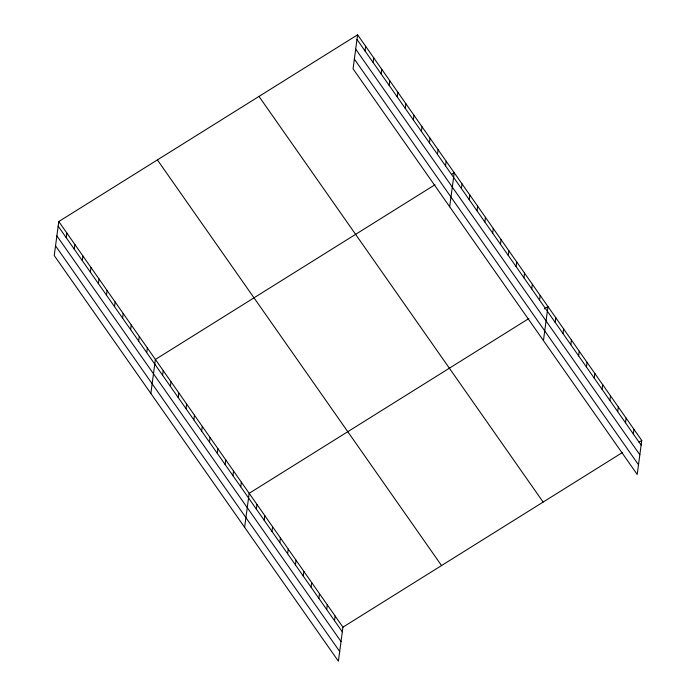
<?xml version="1.0" encoding="UTF-8"?>
<svg xmlns="http://www.w3.org/2000/svg" width="696" height="696" viewBox="0 0 696 696"><rect width="100%" height="100%" fill="white"/><g stroke="black" fill="none" stroke-linecap="round" stroke-linejoin="round"><path stroke-width="1.04" d="M58.786 221.528L54.245 255.545L338.395 661.2L342.937 627.174L58.786 221.528L357.605 34.8L641.755 440.455L637.214 474.472L353.063 68.826L357.605 34.8M66.216 237.667L66.833 233.021M74.263 249.159L74.881 244.514M82.311 260.652L82.937 256.006M90.367 272.145L90.985 267.499M98.414 283.637L99.041 278.992M106.471 295.139L107.088 290.484M114.518 306.632L115.136 301.977M122.574 318.124L123.192 313.47M130.622 329.617L131.239 324.962M138.669 341.11L139.296 336.464M146.726 352.602L147.343 347.957M150.858 393.466L155.391 359.449L435.043 184.701M162.586 375.248L163.212 370.603M170.407 386.41L171.025 381.756M178.219 397.564L178.837 392.909M186.032 408.717L186.65 404.072M193.845 419.871L194.462 415.225M201.657 431.033L202.284 426.378M209.479 442.186L210.096 437.532M217.291 453.34L217.909 448.694M225.104 464.493L225.721 459.847M232.916 475.655L233.534 471.001M240.729 486.808L241.355 482.154M244.627 527.333L249.168 493.316L528.812 318.568M256.363 509.115L256.981 504.47M264.175 520.269L264.793 515.623M271.988 531.431L272.606 526.776M279.801 542.584L280.427 537.938M287.613 553.738L288.24 549.092M295.435 564.891L296.052 560.245M365.035 50.938L365.652 46.293M303.247 576.053L303.865 571.399M373.082 62.44L373.709 57.785M311.06 587.207L311.678 582.561M381.138 73.933L381.756 69.278M318.872 598.36L319.49 593.714M389.186 85.425L389.803 80.771M326.685 609.513L327.311 604.867M397.233 96.918L397.86 92.263M334.506 620.675L335.124 616.021M405.29 108.411L405.907 103.765M413.337 119.903L413.963 115.258M421.393 131.396L422.011 126.75M429.441 142.889L430.058 138.243M437.488 154.381L438.115 149.736M445.544 165.874L446.162 161.228M449.677 206.747L454.218 172.721L451.478 174.435M461.413 188.529L462.031 183.874M469.226 199.682L469.843 195.037M477.038 210.836L477.656 206.19M484.851 221.998L485.469 217.343M492.664 233.151L493.29 228.497M500.476 244.305L501.103 239.659M508.298 255.458L508.915 250.812M516.11 266.611L516.728 261.966M523.923 277.774L524.54 273.119M531.735 288.927L532.362 284.281M539.548 300.08L540.174 295.435M543.445 340.614L547.987 306.588L544.333 308.867M555.182 322.396L555.799 317.741M562.994 333.549L563.612 328.904M570.807 344.703L571.425 340.057M578.62 355.856L579.246 351.21M586.441 367.018L587.059 362.364M594.253 378.172L594.871 373.517M602.066 389.325L602.684 384.679M609.879 400.478L610.496 395.833M617.691 411.64L618.318 406.986M625.513 422.794L626.13 418.139M633.325 433.947L633.943 429.301M342.937 627.174L622.581 452.435M639.015 442.169L641.755 440.455M356.978 39.446L641.138 445.101M355.691 49.146L639.841 454.793M354.36 59.125L638.51 464.78M258.99 96.422L543.15 502.077M157.392 159.906L441.551 565.561M58.159 226.174L342.319 631.829M56.872 235.866L341.023 641.521M55.532 245.853L339.691 651.508"/></g></svg>
